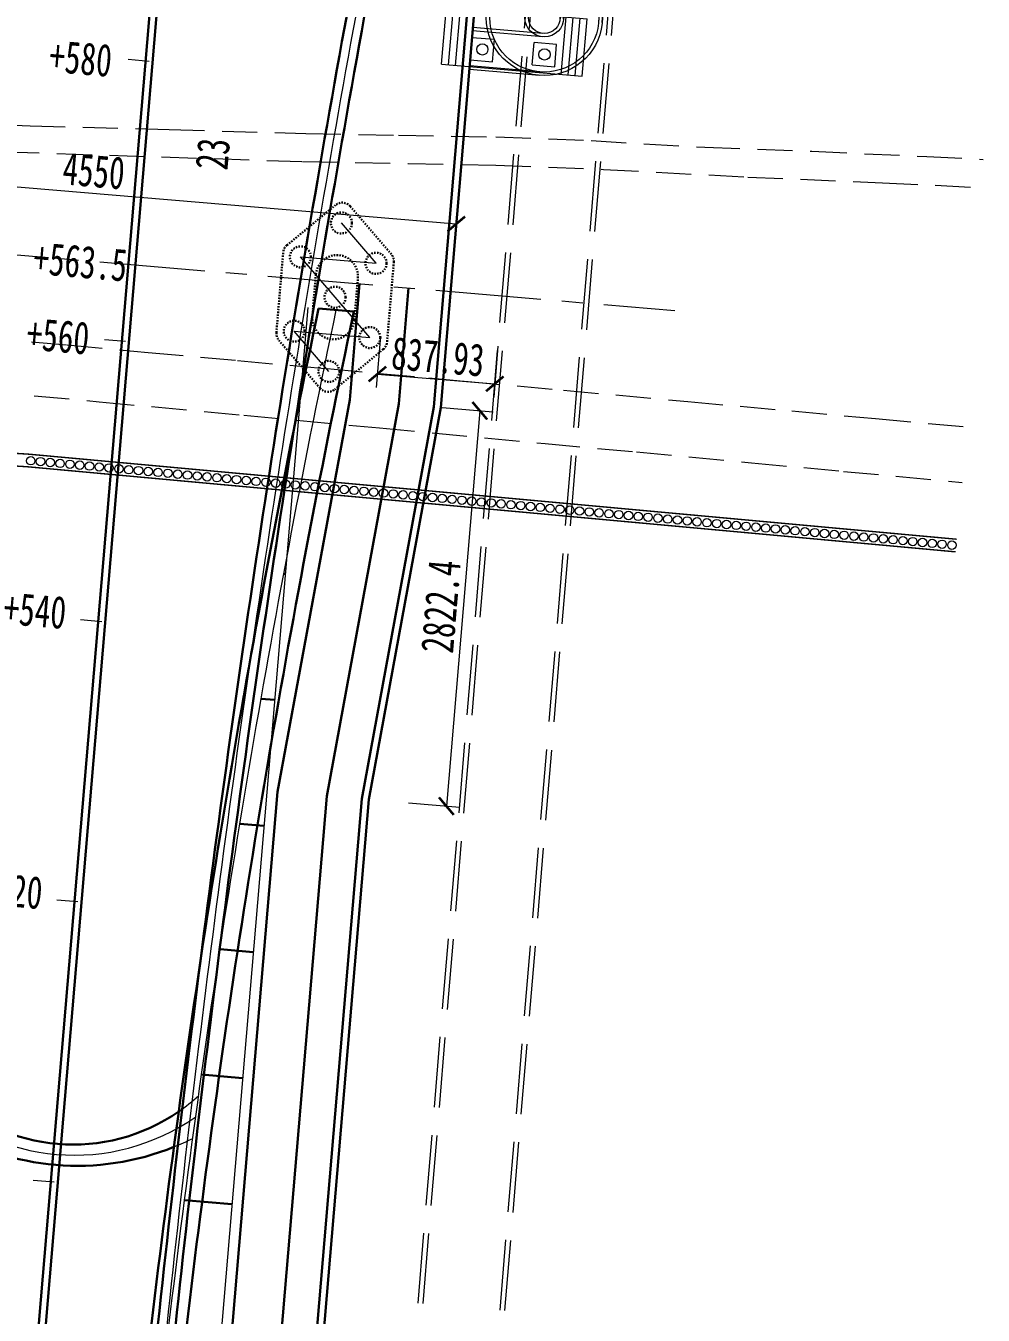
# Model space of a CAD drawing. Extents: x 0 to 531375, y 0 to 4335249.
# Drawn here: x 498012.2 to 498080.3, y 4327062.7 to 4327154.4 of the extents above; entities that cross this region are included whole.
import ezdxf

# ---------------------------------------------------------------- set-up
doc = ezdxf.new("R2010")
doc.units = 0
doc.header["$PDMODE"] = 1
for name, pattern in [('( Dashed )', [0.75, 0.5, -0.25]), ('ACAD_ISO02W100', [15, 12, -3]), ('CENTER', [50.800000000000004, 31.75, -6.349999999999999, 6.349999999999999, -6.349999999999999]), ('CENTERX2', [4, 2.5, -0.5, 0.5, -0.5]), ('CONTINOUS', [0]), ('DASH', [0.35, 0.25, -0.1])]:
    doc.linetypes.add(name, pattern=pattern)
doc.layers.get('0').update_dxf_attribs({"lineweight": 15})
doc.layers.get('Defpoints').update_dxf_attribs({"color": 8, "lineweight": 15})
for name, color, linetype, lineweight in [('1_道路中线', 7, 'Continuous', 15), ('3', 3, 'CONTINOUS', 25), ('_平面辅助线', 7, 'Continuous', 15), ('Dim', 4, 'Continuous', 15), ('中心线', 2, 'CENTERX2', 15), ('地铁', 4, 'Continuous', 15), ('桥 - 构造 - 轮廓虚线', 4, 'ACAD_ISO02W100', 30), ('桥 中心线', 5, 'CENTER', 15), ('桥 构造粗实', 1, 'Continuous', 30), ('桥－构造－轮廓实线', 4, 'Continuous', 30), ('结构', 1, 'Continuous', 15), ('道路偏置线', 3, 'Continuous', 30)]:
    doc.layers.add(name, color=color, linetype=linetype, lineweight=lineweight)
doc.styles.add('EICAD', font='仿宋_GB2312.TTF', dxfattribs={"width": 0.7070000000000001, "height": 3})
doc.styles.get("Standard").update_dxf_attribs({"font": '', "width": 0.7})
doc.styles.get('Standard').set_extended_font_data('仿宋_GB2312')
doc.dimstyles.new('ISO-25', dxfattribs={"dimscale": 0, "dimtxt": 3, "dimasz": 1.5, "dimexe": 1.25, "dimexo": 0.625, "dimtad": 1, "dimlfac": 100, "dimdsep": 46, "dimtxsty": 'Standard', "dimblk": 'ARCHTICK', "dimcen": 2.5, "dimclrd": 256, "dimclrt": 256, "dimadec": 0, "dimazin": 0, "dimtfac": 1, "dimtmove": 0, "dimatfit": 3, "dimfxl": 3.5, "dimfxlon": 1, "dimlwd": -1, "dimlwe": -1, "dimarcsym": 0})

# ---------------------------------------------------------------- blocks, each defined once
blk = doc.blocks.new('A$C6A8C09C9')
at = {"layer": '结构', "linetype": '( Dashed )', "lineweight": 30, "ltscale": 2}
for p, q in [((-3725.630707444361, 3395.112415925063), (-525.6307074443612, 6535.853156665793)), ((525.0708672793116, 6535.853156665793), (3725.070867279283, 3395.112415925063)), ((-3950.279920082568, -2859.849349556504), (-3950.279920082568, 2859.84934955642)), ((3949.720079917432, 2859.84934955642), (3949.720079917432, -2859.849349556504)), ((-1500.559840165195, 1499.999999999958, -1.344664e-09), (-1500.559840164904, -1500.000000000187, -1.344664e-09)), ((1499.440159834805, -1500.000000000187, -1.344664e-09), (1499.440159834805, 1499.999999999958, -1.344664e-09)), ((-525.6307074443612, -6535.853156665877), (-3725.630707444361, -3395.112415925147)), ((3725.070867279283, -3395.112415925147), (525.0708672793116, -6535.853156665877))]:
    blk.add_line(p, q, dxfattribs=at)
for centre in [(-0.2799200825684238, 5299.999999999958), (-2700.279920082568, 2649.999999999958), (2699.720079917432, 2649.999999999958), (-0.2799200825684238, -4.18367562815547e-11), (-2700.279920082568, -2650.000000000042), (2699.720079917432, -2650.000000000042), (-0.2799200825684238, -5300.000000000042)]:
    blk.add_circle(centre, 750, dxfattribs=at)
for centre, radius, start, end in [((-0.2799200825684238, 6000.59009029715), 750, 45.53545898571123, 134.4645410142888), ((-3200.279920082568, 2859.84934955642), 750, 134.4645410142888, 180), ((-0.5598401651950553, 1500.000000000104, -1.344664e-09), 1500, 0, 180), ((3199.720079917432, 2859.84934955642), 750, 0, 45.53545898571123), ((-0.5598401650495362, -1500.000000000187, -1.344664e-09), 1499.999999999868, 180, 0), ((-3200.279920082568, -2859.849349556504), 750, 180, 225.5354589857112), ((3199.720079917432, -2859.849349556504), 750, 314.4645410142888, 0), ((-0.2799200825684238, -6000.590090297233), 750, 225.5354589857112, 314.4645410142888)]:
    blk.add_arc(centre, radius, start, end, dxfattribs=at)
blk = doc.blocks.new('天津2000地铁')
at = {"layer": '地铁', "linetype": 'DASH', "ltscale": 20}
for p, q in [((13.48339242319343, -452.8065755069255), (45.11764888279139, -73.66702875774355)), ((13.83218033489538, -452.8356786444783), (45.46643690468044, -73.69613057468086)), ((19.31313323293579, -453.293013674207), (50.94739153509727, -74.15344484336674)), ((19.66192114463774, -453.322116812691), (51.29617955698631, -74.18254666030406))]:
    blk.add_line(p, q, dxfattribs=at)
blk = doc.blocks.new('A$C47811FC2')
at = {"color": 8}
for centre, radius, start, end in [((55.96024555154143, 0), 18.23107269880997, 206.9675951931253, 211.6083247385602), ((52.40976181905717, 0), 13.18058896633722, 219.572254379446, 227.4842211061987)]:
    blk.add_arc(centre, radius, start, end, dxfattribs=at)
at = {"layer": '桥 中心线', "ltscale": 2500}
blk.add_line((100, -12.72054807226959), (-100.0000000004656, -12.72054807226959), dxfattribs=at)
at = {"layer": '桥 中心线', "ltscale": 2500, "flags": 128}
for points in [[(125, -14.75816989241138), (124, -14.65904526500526), (123, -14.56071681934554), (122, -14.46318455543223), (121, -14.36644847326533), (120, -14.27050857284484), (119, -14.17536485417076), (118, -14.08101731724309), (117, -13.98746596206183), (116, -13.89471078862698), (115, -13.80275179693853), (114, -13.7115889869965), (113, -13.6212223587936), (112, -13.53165191234438), (111, -13.44287764764158), (110, -13.35489956468518), (109, -13.26771766346792), (108, -13.18133194400434), (107, -13.09574240628717), (106, -13.01094905031641), (105, -12.92695187608478), (104, -12.84375088360684), (103, -12.76134607286804), (102, -12.67973744388291), (101, -12.59892499663692), (100, -12.51890873114462), (99, -12.43968864739145), (98, -12.36126474539196), (97, -12.28363702513161), (96, -12.20680548662494), (95, -12.13077012985741), (94, -12.05553095483628), (93, -11.98108796156884), (92, -11.90744115004054), (91, -11.83459052025864), (90, -11.76253607223043), (89, -11.69127780594135), (88, -11.62081572139868), (87, -11.55114981860242), (86, -11.48228009755257), (85, -11.41420655824913), (84, -11.34692920069938), (83, -11.28044802488875), (82, -11.21476303082454), (81, -11.14987421850674), (80, -11.08578158793534), (79, -11.02248513911036), (78, -10.95998487203178), (77, -10.89828078669961), (76, -10.83737288310658), (75, -10.77726116126723), (74, -10.71794562117429), (73, -10.65942626282776), (72, -10.60170308622764), (71, -10.54477609137393), (70, -10.48864527825935), (69, -10.43331064689846), (68, -10.37877219728398), (67, -10.3250299294159), (66, -10.27208384328696), (65, -10.21993393891171), (64, -10.16858021627558), (63, -10.11802267539315), (62, -10.06826131625712), (61, -10.01929613886022), (60, -9.971127143217016), (59, -9.92375432931294), (58, -9.877177697162553), (57, -9.831397246751292), (56, -9.786412978086442), (55, -9.742224891175283), (54, -9.698832986003252), (53, -9.656237262577633), (52, -9.614437720905697), (51, -9.573434360972897), (50, -9.533227182786504), (49, -9.493816186353797), (48, -9.455201371660225), (47, -9.417382738713057), (46, -9.380360287512305), (45, -9.344134018057957), (44, -9.30870393035002), (43, -9.274070024388491), (42, -9.240232300173373), (41, -9.207190757704664), (40, -9.174945396982366), (39, -9.143496218006476), (38, -9.112843220776995), (37, -9.082986405293923), (36, -9.05392577155726), (35, -9.025661319567009), (34, -8.998193049323161), (33, -8.971520960825726), (32, -8.945645054074703), (31, -8.92056532906281), (30, -8.896281785804602), (29, -8.872794424292806), (28, -8.850103244527418), (27, -8.828208246501163), (26, -8.807109430228593), (25, -8.786806795702432), (24, -8.767300342915405), (23, -8.748590071882061), (22, -8.730675982587854), (21, -8.71355807504733), (20, -8.69723634924594), (19, -8.681710805198236), (18, -8.666981442889664), (17, -8.653048262334778), (16, -8.639911263519023), (15, -8.627570446456957), (14, -8.616025811134023), (13, -8.605277357557497), (12, -8.595325085734657), (11, -8.58616899565095), (10, -8.577809087313652), (9, -8.570245360722765), (8, -8.563477815885562), (7, -8.557506452787493), (6, -8.552331271435833), (5, -8.547952271830582), (4, -8.544369453971738), (3, -8.541582817859307), (2, -8.539592363493284), (1, -8.538398090873669), (0, -8.538000000000466), (-1, -8.538398090873669), (-2, -8.539592363493284), (-3, -8.541582817859307), (-4, -8.544369453971738), (-5, -8.547952271830582), (-6, -8.552331271435833), (-7, -8.557506452787493), (-8, -8.563477815885562), (-9, -8.570245360722765), (-10, -8.577809087313652), (-11, -8.58616899565095), (-12, -8.595325085734657), (-13, -8.605277357557497), (-14, -8.616025811134023), (-15, -8.627570446456957), (-16, -8.639911263519023), (-17, -8.653048262334778), (-18, -8.666981442889664), (-19, -8.681710805198236), (-20, -8.69723634924594), (-21, -8.71355807504733), (-22, -8.730675982587854), (-23, -8.748590071882061), (-24, -8.767300342915405), (-25, -8.786806795702432), (-26, -8.807109430228593), (-27, -8.828208246501163), (-28, -8.850103244527418), (-29, -8.872794424292806), (-30, -8.896281785804602), (-31, -8.92056532906281), (-32, -8.945645054074703), (-33, -8.971520960825726), (-34, -8.998193049323161), (-35, -9.025661319567009), (-36, -9.05392577155726), (-37, -9.082986405293923), (-38, -9.112843220776995), (-39, -9.143496218006476), (-40, -9.174945396982366), (-41, -9.207190757704664), (-42, -9.240232300173373), (-43, -9.274070024388491), (-44, -9.30870393035002), (-45, -9.344134018057957), (-46, -9.380360287512305), (-47, -9.417382738713057), (-48, -9.455201371660225), (-49, -9.493816186353797), (-50, -9.533227182786504), (-51, -9.573434360972897), (-52, -9.614437720905697), (-53, -9.656237262577633), (-54, -9.698832986003252), (-55, -9.742224891175283), (-56, -9.786412978086442), (-57, -9.831397246751292), (-58, -9.877177697162553), (-59, -9.92375432931294), (-60, -9.971127143217016), (-61, -10.01929613886022), (-62, -10.06826131625712), (-63, -10.11802267539315), (-64, -10.16858021627558), (-65, -10.21993393891171), (-66, -10.27208384328696), (-67, -10.3250299294159), (-68, -10.37877219728398), (-69, -10.43331064689846), (-70, -10.48864527825935), (-71, -10.54477609137393), (-72, -10.60170308622764), (-73, -10.65942626282776), (-74, -10.71794562117429), (-75, -10.77726116126723), (-76, -10.83737288310658), (-77, -10.89828078669961), (-78, -10.95998487203178), (-79, -11.02248513911036), (-80, -11.08578158793534), (-81, -11.14987421850674), (-82, -11.21476303082454), (-83, -11.28044802488875), (-84, -11.34692920069938), (-85, -11.41420655824913), (-86, -11.48228009755257), (-87, -11.55114981860242), (-88, -11.62081572139868), (-89, -11.69127780594135), (-90, -11.76253607223043), (-91, -11.83459052025864), (-92, -11.90744115004054), (-93, -11.98108796156884), (-94, -12.05553095483628), (-95, -12.13077012985741), (-96, -12.20680548662494), (-97, -12.28363702513161), (-98, -12.36126474539196), (-99, -12.43968864739145), (-100, -12.51890873114462), (-101, -12.59892499663692), (-102, -12.67973744388291), (-103, -12.76134607286804), (-104, -12.84375088360684), (-105, -12.92695187608478), (-106, -13.01094905031641), (-107, -13.09574240628717), (-108, -13.18133194400434), (-109, -13.26771766346792), (-110, -13.35489956468518), (-111, -13.44287764764158), (-112, -13.53165191234438), (-113, -13.6212223587936), (-114, -13.7115889869965), (-115, -13.80275179693853), (-116, -13.89471078862698), (-117, -13.98746596206183), (-118, -14.08101731724309), (-119, -14.17536485417076), (-120, -14.27050857284484), (-121, -14.36644847326533), (-122, -14.46318455543223), (-123, -14.56071681934554), (-124, -14.65904526500526), (-125, -14.75816989241138)], [(-100, -14.75816989241138), (-99, -14.63438851154933), (-98, -14.51185116467241), (-97, -14.39055785176606), (-96, -14.27050857284484), (-95, -14.15170332790149), (-94, -14.03414211693598), (-93, -13.91782493994833), (-92, -13.80275179693853), (-91, -13.68892268790659), (-90, -13.57633761285251), (-89, -13.46499657177628), (-88, -13.35489956468518), (-87, -13.24604659156466), (-86, -13.13843765242927), (-85, -13.03207274726446), (-84, -12.92695187608478), (-83, -12.82307503888296), (-82, -12.72044223565899), (-81, -12.61905346641288), (-80, -12.51890873114462), (-79, -12.42000802985421), (-78, -12.32235136254167), (-77, -12.22593872921425), (-76, -12.13077012985741), (-75, -12.0368455644857), (-74, -11.94416503308457), (-73, -11.85272853566857), (-72, -11.76253607223043), (-71, -11.67358764276287), (-70, -11.58588324728043), (-69, -11.49942288577586), (-68, -11.41420655824913), (-67, -11.33023426470754), (-66, -11.24750600513653), (-65, -11.16602177954337), (-64, -11.08578158793534), (-63, -11.00678543029789), (-62, -10.92903330664558), (-61, -10.85252521697111), (-60, -10.77726116126723), (-59, -10.70324113954848), (-58, -10.63046515180758), (-57, -10.55893319804454), (-56, -10.48864527825935), (-55, -10.4196013924593), (-54, -10.35180154062982), (-53, -10.2852457227782), (-52, -10.21993393891171), (-51, -10.15586618901579), (-50, -10.09304247310501), (-49, -10.03146279117209), (-48, -9.971127143217016), (-47, -9.912035529239802), (-46, -9.854187949240439), (-45, -9.797584403218933), (-44, -9.742224891175283), (-43, -9.688109413109487), (-42, -9.635237969021544), (-41, -9.583610558918735), (-40, -9.533227182786504), (-39, -9.484087840639404), (-38, -9.436192532470159), (-37, -9.389541258271493), (-36, -9.344134018057957), (-35, -9.299970811822275), (-34, -9.257051639564454), (-33, -9.21537650128448), (-32, -9.174945396982366), (-31, -9.135758326665382), (-30, -9.097815290318977), (-29, -9.061116287957702), (-28, -9.025661319567009), (-27, -8.991450385161444), (-26, -8.958483484733733), (-25, -8.926760618276601), (-24, -8.896281785804602), (-23, -8.867046987310458), (-22, -8.83905622279417), (-21, -8.812309492255734), (-20, -8.786806795702432), (-19, -8.762548133119708), (-18, -8.739533504514839), (-17, -8.7177629098951), (-16, -8.69723634924594), (-15, -8.677953822581912), (-14, -8.659915329895737), (-13, -8.64312087118742), (-12, -8.627570446456957), (-11, -8.613264055704349), (-10, -8.600201698929595), (-9, -8.588383376132697), (-8, -8.577809087313652), (-7, -8.568478832479741), (-6, -8.560392611616408), (-5, -8.553550424730929), (-4, -8.547952271830582), (-3, -8.543598152908089), (-2, -8.540488067963452), (-1, -8.538622016989391), (0, -8.538000000000466), (1, -8.538622016989391), (2, -8.540488067963452), (3, -8.543598152908089), (4, -8.547952271830582), (5, -8.553550424730929), (6, -8.560392611616408), (7, -8.568478832479741), (8, -8.577809087313652), (9, -8.588383376132697), (10, -8.600201698929595), (11, -8.613264055704349), (12, -8.627570446456957), (13, -8.64312087118742), (14, -8.659915329895737), (15, -8.677953822581912), (16, -8.69723634924594), (17, -8.7177629098951), (18, -8.739533504514839), (19, -8.762548133119708), (20, -8.786806795702432), (21, -8.812309492255734), (22, -8.83905622279417), (23, -8.867046987310458), (24, -8.896281785804602), (25, -8.926760618276601), (26, -8.958483484733733), (27, -8.991450385161444), (28, -9.025661319567009), (29, -9.061116287957702), (30, -9.097815290318977), (31, -9.135758326665382), (32, -9.174945396982366), (33, -9.21537650128448), (34, -9.257051639564454), (35, -9.299970811822275), (36, -9.344134018057957), (37, -9.389541258271493), (38, -9.436192532470159), (39, -9.484087840639404), (40, -9.533227182786504), (41, -9.583610558918735), (42, -9.635237969021544), (43, -9.688109413109487), (44, -9.742224891175283), (45, -9.797584403218933), (46, -9.854187949240439), (47, -9.912035529239802), (48, -9.971127143217016), (49, -10.03146279117209), (50, -10.09304247310501), (51, -10.15586618901579), (52, -10.21993393891171), (53, -10.2852457227782), (54, -10.35180154062982), (55, -10.4196013924593), (56, -10.48864527825935), (57, -10.55893319804454), (58, -10.63046515180758), (59, -10.70324113954848), (60, -10.77726116126723), (61, -10.85252521697111), (62, -10.92903330664558), (63, -11.00678543029789), (64, -11.08578158793534), (65, -11.16602177954337), (66, -11.24750600513653), (67, -11.33023426470754), (68, -11.41420655824913), (69, -11.49942288577586), (70, -11.58588324728043), (71, -11.67358764276287), (72, -11.76253607223043), (73, -11.85272853566857), (74, -11.94416503308457), (75, -12.0368455644857), (76, -12.13077012985741), (77, -12.22593872921425), (78, -12.32235136254167), (79, -12.42000802985421), (80, -12.51890873114462), (81, -12.61905346641288), (82, -12.72044223565899), (83, -12.82307503888296), (84, -12.92695187608478), (85, -13.03207274726446), (86, -13.13843765242927), (87, -13.24604659156466), (88, -13.35489956468518), (89, -13.46499657177628), (90, -13.57633761285251), (91, -13.68892268790659), (92, -13.80275179693853), (93, -13.91782493994833), (94, -14.03414211693598), (95, -14.15170332790149), (96, -14.27050857284484), (97, -14.39055785176606), (98, -14.51185116467241), (99, -14.63438851154933), (100, -14.75816989241138)]]:
    blk.add_lwpolyline(points, dxfattribs=at)
at = {"layer": '桥 中心线', "ltscale": 2500}
blk.add_arc((53.47917284257711, 0), 14.99999998969888, 140.0373642684896, 219.9626357315104, dxfattribs=at)
at = {"layer": '桥 构造粗实'}
for p, q in [((36, -12.72054807226959), (36, -9.344134018057957)), ((45, -12.72054807226959), (45, -9.797584403218933)), ((54, -12.72054807226959), (54, -10.35180154062982)), ((63, -12.72054807226959), (63, -11.00678543029789)), ((72, -12.72054807226959), (72, -11.76253607223043)), ((81, -12.72054807226959), (81, -12.61905346641288))]:
    blk.add_line(p, q, dxfattribs=at)
at = {"layer": '桥 构造粗实', "color": 3}
blk.add_line((100, -13.49863015117444), (100, -16.01770963364834), dxfattribs=at)
for points in [[(27.04196247365326, -7.742154681989633), (28.04351478954777, -7.776418722576637), (29.04506690381095, -7.811928721130243), (30.04661880945787, -7.848684676879202), (31.04817049950361, -7.886686589044984), (32.04972196603195, -7.925934456805407), (33.05127320298925, -7.96642827931646), (34.05282420245931, -8.008168055712304), (35.05437495745719, -8.051153785090719), (36.05592546099797, -8.095385466534934), (37.05747570563108, -8.140863099091803), (38.05902568483725, -8.187586681793617), (39.06057539116591, -8.235556213629025), (40.06212481763213, -8.284771693579387), (41.06367395725101, -8.335233120582416), (42.06522280257195, -8.38694049356127), (43.06677134661003, -8.439893811410002), (44.06831958284601, -8.49409307300084), (45.06986750336364, -8.549538277176907), (46.07141510164364, -8.606229422744946), (47.07296237023547, -8.664166508504422), (48.07450930261985, -8.723349533211147), (49.07605589181185, -8.78377849561366), (50.0776021303609, -8.845453394416836), (51.07914801081642, -8.908374228318278), (52.08069352759048, -8.972540995964664), (53.08223867230117, -9.037953695995384), (54.08378343842922, -9.104612327035284), (55.0853278194554, -9.172516887651), (56.08687180746347, -9.241667376409168), (57.0884153963998, -9.312063791840046), (58.08995857881382, -9.383706132459336), (59.09150134818628, -9.456594396746366), (60.09304369706661, -9.53072858316591), (61.09458561846986, -9.60610869013908), (62.09612710587681, -9.68273471607972), (63.0976681523025, -9.760606659365292), (64.0992087512277, -9.839724518358707), (65.10074889473617, -9.920088291401044), (66.1022885767743, -10.00169797678245), (67.10382778989151, -10.08455357280036), (68.10536652803421, -10.16865507770126), (69.10690478375182, -10.25400248973165), (70.10844255052507, -10.34059580708708), (71.10997982090339, -10.42843502797041), (72.11151658883318, -10.51752015051897), (73.11305284732951, -10.60785117289197), (74.11458858940752, -10.69942809318308), (75.1161238080822, -10.79225090948603), (76.1176584973, -10.88631961985811), (77.11919264961035, -10.98163422234938), (78.12072625895962, -11.07819471496623), (79.12225931789726, -11.17600109570048), (80.123791819904, -11.27505336252943), (81.12532375846058, -11.37535151337943), (82.1268551265821, -11.47689554617682), (83.12838591821492, -11.57968545881886), (84.12991612590848, -11.68372124918096), (85.1314457436092, -11.78900291510217), (86.13297476433218, -11.89553045441425), (87.13450318202378, -12.00330386491987), (88.1360309892334, -12.11232314439985), (89.13755817944184, -12.22258829059865), (90.13908474706112, -12.33409930126072), (91.14061068417506, -12.44685617407958), (92.14213598519564, -12.56085890676331), (93.143660643138, -12.67610749696177), (94.14518465148285, -12.79260194231756), (95.1467080041766, -12.91034224044415), (96.14823069423436, -13.02932838894776), (97.14975271513687, -13.14956038539822), (98.15127406083047, -13.27103822733625), (99.1527947243303, -13.39376191230258), (100, -13.49863015117444)], [(121.0601791325025, -13.74435244211054), (120.0596883669495, -13.64836526233557), (119.0591974901035, -13.55317464439577), (118.0587065024301, -13.45878058854578), (117.0582154053263, -13.36518309506209), (116.0577241992578, -13.27238216419209), (115.0572328851558, -13.18037779618316), (114.0567414644174, -13.08916999130451), (113.0562499375082, -12.99875874979625), (112.055758304894, -12.90914407191303), (111.0552665684372, -12.82032595789496), (110.054774728138, -12.73230440798943), (109.0542827853933, -12.64507942245109), (108.0537907411344, -12.55865100149822), (107.0532985958271, -12.47301914539275), (106.0528063508682, -12.38818385435297), (105.0523140067234, -12.30414512862626), (104.0518215643242, -12.22090296843816), (103.0513290250674, -12.13845737402152), (102.0508363894187, -12.05680834560189), (101.0503436583094, -11.9759558834121), (100.0498508326709, -11.89589998767042), (99.04935791343452, -11.81664065860241), (98.04886490199716, -11.73817789642635), (97.0483717978932, -11.66051170136052), (96.04787860345094, -11.58364207362319), (95.04738531913608, -11.50756901342538), (94.04689194541423, -11.43229252097808), (93.04639848368244, -11.35781259649957), (92.04590493440628, -11.2841292401863), (91.04541129898278, -11.21124245224928), (90.0449175783433, -11.13915223289223), (89.04442377295344, -11.0678585823116), (88.04392988374457, -10.99736150071112), (87.04343591211365, -10.92766098828724), (86.0429418585263, -10.85875704523641), (85.04244772391394, -10.79064967174781), (84.04195350967348, -10.72333886801061), (83.0414592162706, -10.65682463422126), (82.0409648446366, -10.59110697055439), (81.04047039570288, -10.52618587720644), (80.03997587040065, -10.46206135435204), (79.03948126966134, -10.39873340217309), (78.0389865944162, -10.33620202085149), (77.03849184606223, -10.27446721055457), (76.03799702459946, -10.21352897145698), (75.03750213142484, -10.1533873037406), (74.03700716793537, -10.09404220755823), (73.03651213413104, -10.03549368309177), (72.03601703140885, -9.977741730501293), (71.03552186070009, -9.920786349946864), (70.03502662293612, -9.864627541588561), (69.03453131858261, -9.809265305586448), (68.03403594950214, -9.754699642100604), (67.03354051569477, -9.700930551276544), (66.03304501855746, -9.647958033274335), (65.03254945902154, -9.5957820882395), (64.03205383801833, -9.544402716317565), (63.03155815601349, -9.493819917661313), (62.03106241486967, -9.444033692401717), (61.03056661458686, -9.395044040691573), (60.03007075656204, -9.346850962669123), (59.02957484126091, -9.299454458465334), (58.02907887054607, -9.252854528211172), (57.02858284441754, -9.207051172044883), (56.0280867642723, -9.162044390097435), (55.02759063057601, -9.117834182492516), (54.02709444519132, -9.074420549361092), (53.02659820811823, -9.031803490819584), (52.02610192075372, -8.989983006991677), (51.02560558356344, -8.948959097993793), (50.02510919841006, -8.908731763949618), (49.02461276529357, -8.869301004975569), (48.02411628561093, -8.830666821173509), (47.02361976029351, -8.792829212652578), (46.0231231902726, -8.755788179536465), (45.02262657601386, -8.719543721912487), (44.02212991937995, -8.684095839897052), (43.02163322037085, -8.649444533577478), (42.02113648038357, -8.61558980307018), (41.02063970034942, -8.582531648462462), (40.02014288119972, -8.55027006984892), (39.01964602340013, -8.518805067324138), (38.0191491288133, -8.48813664096815), (37.01865219790489, -8.458264790890098), (36.01815523114055, -8.429189517155464), (35.01765823038295, -8.400910819851559), (34.01716119563207, -8.373428699065697), (33.01666412875056, -8.346743154877911), (32.01616703020409, -8.320854187353687), (31.01566990045831, -8.295761796580337), (30.01517274137587, -8.271465982616064), (29.01467555342242, -8.247966745548183), (28.0141783375293, -8.225264085427625), (27.01368109462783, -8.20335800232715)], [(120.9398208670318, -14.98854450442013), (119.9403116325848, -14.89265188335412), (118.9408025094308, -14.79755506395304), (117.9412934971042, -14.70325404594041), (116.941784594208, -14.60974882906157), (115.9422758002765, -14.51703941306186), (114.9427671143785, -14.42512579768663), (113.9432585351169, -14.33400798268121), (112.9437500624917, -14.24368596779823), (111.9442416946403, -14.15415975278301), (110.9447334310971, -14.06542933738819), (109.9452252713963, -13.97749472137366), (108.945717214141, -13.89035590449202), (107.9462092583999, -13.80401288651046), (106.9467014037073, -13.71846566718159), (105.9471936486661, -13.63371424627257), (104.9476859928109, -13.54975862355059), (103.9481784352101, -13.46659879877552), (102.9486709744669, -13.38423477172182), (101.9491636101156, -13.30266654216393), (100.9496563412249, -13.22189410986903), (99.95014916686343, -13.14191747461882), (98.95064208609983, -13.06273663618776), (97.95113509800285, -12.98435159435757), (96.95162820164114, -12.90676234890998), (95.95212139608341, -12.82996889961941), (94.95261468039827, -12.75397124628944), (93.95310805412008, -12.67876938869449), (92.95360151585191, -12.60436332663812), (91.95409506512806, -12.53075305989478), (90.95458870055151, -12.45793858827528), (89.95508242119105, -12.38591991156136), (88.95557622658087, -12.31469702956383), (87.95607011578977, -12.24426994208625), (86.95656408742072, -12.17463864891761), (85.95705814100802, -12.10580314987601), (84.9575522756204, -12.03776344475773), (83.95804648986086, -11.97051953338086), (82.9585407837294, -11.90407141554897), (81.95903515536338, -11.83841909108741), (80.95952960429712, -11.77356255979975), (79.96002412913367, -11.70950182151136), (78.960518729873, -11.64623687604035), (77.96101340511814, -11.58376772321207), (76.9615081534721, -11.52209436283738), (75.96200297493488, -11.46121679476346), (74.96249786810948, -11.40113501880114), (73.96299283206463, -11.34184903479035), (72.9634878654033, -11.28335884256375), (71.96398296812549, -11.22566444195399), (70.96447813883424, -11.168765832801), (69.96497337706387, -11.11266301493742), (68.96546868095174, -11.05735598821047), (67.96596405003221, -11.00284475246735), (66.96645948383957, -10.94912930754799), (65.96695498097687, -10.89620965329959), (64.9674505405128, -10.84408578958391), (63.96794616151601, -10.79275771624088), (62.96844184352085, -10.74222543312498), (61.96893758466467, -10.69248894010525), (60.96943338494748, -10.64354823702888), (59.96992924297228, -10.59540332375763), (58.97042515827343, -10.54805420016782), (57.97092112898827, -10.50150086610665), (56.9714171551168, -10.4557433214577), (55.97191323526203, -10.41078156608273), (54.97240936895832, -10.36661559985077), (53.97290555434302, -10.32324542265269), (52.97340179141611, -10.28067103434296), (51.97389807878061, -10.23889243481971), (50.97439441597088, -10.197909623952), (49.97489080112427, -10.15772260162339), (48.97538723424077, -10.11833136772475), (47.97588371392339, -10.07973592214693), (46.97638023924082, -10.04193626477354), (45.97687680926173, -10.00493239549541), (44.97737342352047, -9.968724314210704), (43.97787008015439, -9.933312020810263), (42.97836677916347, -9.898695515199506), (41.97886351915076, -9.864874797283846), (40.97936029918493, -9.831849866954144), (39.97985711833461, -9.799620724123088), (38.98035397613421, -9.768187368696088), (37.98085087072104, -9.737549800585837), (36.98134780162945, -9.707708019705024), (35.98184476839378, -9.678662025966332), (34.98234176915139, -9.650411819282454), (33.98283880390227, -9.622957399580626), (32.98333587078378, -9.596298766773543), (31.98383296979591, -9.570435920788439), (30.98433009907604, -9.54536886155256), (29.98482725815847, -9.521097588993143), (28.98532444611192, -9.497622103037427), (27.98582166200504, -9.474942403619933), (26.98631890490651, -9.453058490675176)], [(26.95803752588107, -10.24074608832598), (27.95648520998657, -10.27490391655738), (28.95493309572339, -10.31030385478516), (29.95338119007647, -10.34694590375875), (30.95182950003073, -10.3848300642785), (31.9502780335024, -10.4239563371666), (32.94872679654509, -10.4643247232525), (33.9471757975407, -10.5059352234166), (34.94562504207716, -10.54878783855383), (35.94407453853637, -10.59288256958098), (36.94252429390325, -10.63821941745118), (37.94097431469709, -10.68479838313942), (38.93942460836843, -10.73261946764978), (39.93787518190221, -10.7816826720009), (40.93632604228332, -10.83198799725505), (41.93477719696239, -10.8835354444891), (42.9332286529243, -10.93632501480897), (43.93168041715398, -10.99035670934245), (44.9301324961707, -11.04563052925368), (45.92858489789068, -11.10214647572866), (46.92703762929887, -11.1599045499679), (47.92549069691449, -11.21890475321561), (48.92394410772249, -11.27914708672324), (49.9223978696391, -11.34063155179319), (50.92085198871791, -11.40335814972059), (51.9193064724095, -11.46732688185875), (52.91776132723317, -11.53253774956101), (53.9162165611051, -11.59899075422436), (54.91467218007892, -11.6666858972676), (55.91312819207086, -11.73562318011682), (56.91158460313454, -11.80580260424904), (57.91004142072051, -11.87722417115583), (58.90849865134805, -11.94988788235059), (59.90695630246773, -12.02379373937583), (60.90541438106447, -12.09894174380315), (61.90387289365753, -12.17533189721143), (62.90233184723185, -12.25296420123777), (63.90079124877229, -12.3318386575047), (64.89925110479815, -12.41195526769297), (65.89771142276004, -12.4933140334906), (66.89617220964283, -12.57591495661472), (67.89463347150013, -12.65975803880428), (68.89309521578252, -12.74484328182734), (69.89155744900926, -12.83117068747378), (70.89002017863093, -12.9187402575626), (71.88848341070116, -13.00755199393461), (72.88694715220481, -13.09760589844518), (73.88541141012685, -13.18890197299333), (74.88387619145215, -13.28144021948537), (75.88234150223434, -13.37522063985671), (76.880807349924, -13.47024323607184), (77.87927374104038, -13.5665080101171), (78.87774068210274, -13.66401496400795), (79.87620817963032, -13.7627640997598), (80.87467624107376, -13.86275541944633), (81.87314487295225, -13.96398892514116), (82.87161408131941, -14.06646461894706), (83.87008387362584, -14.17018250299588), (84.86855425592512, -14.27514257943403), (85.86702523520216, -14.38134485043702), (86.86549681751059, -14.48878931820945), (87.86396901030095, -14.59747598497051), (88.86244182009249, -14.70740485296119), (89.86091525293887, -14.81857592445158), (90.85938931535928, -14.93098920172633), (91.85786401433872, -15.04464468710648), (92.85633935639635, -15.15954238293488), (93.85481534805149, -15.2756822915544), (94.85329199535772, -15.39306441535882), (95.85176930529995, -15.51168875674193), (96.85024728439748, -15.63155531814118), (97.84872593870388, -15.75266410200856), (98.84720527520405, -15.87501511080336), (100, -16.01770963364834)]]:
    blk.add_lwpolyline(points, dxfattribs=at)
for centre, radius, start, end in [((55.96024555154143, 0), 18.23107269880997, 153.0324048068747, 206.9675951931253), ((52.40976181905717, 0), 13.18058896633722, 140.427745620554, 219.572254379446)]:
    blk.add_arc(centre, radius, start, end, dxfattribs=at)
blk = doc.blocks.new('_ArchTick')
at = {"color": 0, "linetype": 'ByBlock', "const_width": 0.15}
blk.add_lwpolyline([(-0.5, -0.5), (0.5, 0.5)], dxfattribs=at)
blk = doc.blocks.new('*D57')
at = {"color": 0}
for p, q in [((498041.8557838498, 4327127.214752337), (498045.4966237268, 4327126.90673171)), ((498039.4764898639, 4327099.091218844), (498043.1173297408, 4327098.783198217))]:
    blk.add_line(p, q, dxfattribs=at)
blk.add_line((498044.5385079697, 4327126.98778977), (498042.1592139837, 4327098.864256277))
at = {"layer": 'Defpoints', "color": 0}
for p in [(498041.264636845, 4327127.264764278), (498036.6433519655, 4327099.330906647), (498042.1592139837, 4327098.864256277)]:
    blk.add_point(p, dxfattribs=at)
at = {"xscale": 1.153846153846154, "yscale": 1.153846153846154, "zscale": 1.153846153846154}
for p, rotation in [((498044.5385079697, 4327126.98778977), 85.16420467552291), ((498042.1592139837, 4327098.864256277), 265.1642046755229)]:
    blk.add_blockref('_ArchTick', p, dxfattribs=dict(at, rotation=rotation))
at = {"insert": (498041.7759974336, 4327113.059089687), "char_height": 2.307692307692308, "attachment_point": 5, "rotation": 85.1642046755229}
blk.add_mtext('2822.4', dxfattribs=at)
blk = doc.blocks.new('*D65')
at = {"color": 0}
for p, q in [((497997.5697353656, 4327144.591322084), (497997.6102643956, 4327145.070379964)), ((498042.9077729909, 4327140.755654695), (498042.9483020211, 4327141.234712577))]:
    blk.add_line(p, q, dxfattribs=at)
blk.add_line((497997.5292063358, 4327144.112264207), (498042.8672439613, 4327140.27659682))
at = {"layer": 'Defpoints', "color": 0}
for p in [(497997.5292063357, 4327144.112264206), (498042.8672439611, 4327140.276596817), (498042.8672439613, 4327140.27659682)]:
    blk.add_point(p, dxfattribs=at)
at = {"xscale": 1.153846153846154, "yscale": 1.153846153846154, "zscale": 1.153846153846154}
for p, rotation in [((497997.5292063358, 4327144.112264207), 175.1642046774792), ((498042.8672439613, 4327140.27659682), 355.1642046774792)]:
    blk.add_blockref('_ArchTick', p, dxfattribs=dict(at, rotation=rotation))
at = {"insert": (498017.0818295672, 4327144.042203537), "char_height": 2.307692307692308, "attachment_point": 5, "rotation": 355.16420467747923}
blk.add_mtext('4550', dxfattribs=at)
blk = doc.blocks.new('*D70')
at = {"color": 0}
for p, q in [((498037.4789661718, 4327132.282530542), (498037.175155994, 4327128.641336907)), ((498045.8292722313, 4327131.585806275), (498045.5254620534, 4327127.944612639))]:
    blk.add_line(p, q, dxfattribs=at)
blk.add_line((498037.2551060407, 4327129.599545758), (498045.6054121002, 4327128.902821491))
at = {"layer": 'Defpoints', "color": 0}
for p in [(498037.8046521012, 4327136.185907123), (498046.1549581607, 4327135.489182855), (498045.6054121002, 4327128.902821491)]:
    blk.add_point(p, dxfattribs=at)
at = {"xscale": 1.153846153846154, "yscale": 1.153846153846154, "zscale": 1.153846153846154}
for p, rotation in [((498037.2551060407, 4327129.599545758), 175.2304611529474), ((498045.6054121002, 4327128.902821491), 355.2304611529474)]:
    blk.add_blockref('_ArchTick', p, dxfattribs=dict(at, rotation=rotation))
at = {"insert": (498041.561506796, 4327130.824199993), "char_height": 2.307692307692308, "attachment_point": 5, "rotation": 355.2304611529474}
blk.add_mtext('837.93', dxfattribs=at)
blk = doc.blocks.new('11111')
at = {"color": 6}
for p, q in [((-126.5110841063068, -141.350920850789), (-126.5110841137578, -149.4774777968674)), ((-121.666320421733, -141.3509208553878), (-126.5110841063068, -141.350920850789)), ((-121.665820424445, -141.850920855446), (-126.5110841067652, -141.8509208508477)), ((-121.6658204235137, -141.3514208554698), (-121.6663204301149, -149.4774778015271)), ((-121.6659126887098, -142.8509208553878), (-126.7117115585133, -142.8509208506148)), ((-121.665820424445, -142.350920855446), (-126.5110841072237, -142.3509208507864)), ((-122.3142659896985, -142.5891993278929), (-122.3137659914792, -142.5896993278584)), ((-122.0637659905478, -142.5896993280912), (-122.0642659896985, -142.5891993280675)), ((-121.0641132509336, -144.1976004177413), (-121.063613251783, -144.1971004177176)), ((-121.0641132611781, -154.2306015059876), (-121.0641132509336, -144.1976004177413)), ((-116.9641132513061, -144.6971004216757), (-121.0641132518649, -144.6971004177758)), ((-116.9641132503748, -144.1971004216757), (-121.063613251783, -144.1971004177176)), ((-116.9641132606193, -154.2311015099694), (-116.9641132503748, -144.1971004216757)), ((-116.9641132513061, -145.1971004216757), (-121.0641132518649, -145.1971004177758)), ((-116.9641132522374, -145.6971004216757), (-121.0641132518649, -145.6971004177758)), ((-122.3142659962177, -147.5891993280093), (-122.3137659952044, -147.5886993279855)), ((-122.0642659943551, -147.5891993281257), (-122.0637659952044, -147.5886993282184)), ((-121.6662281332538, -147.9774778014107), (-126.5110841123825, -147.9774777968124)), ((-121.6658204300329, -148.4774778014689), (-126.511084112841, -148.4774777968706)), ((-121.5642659952864, -148.0891993285913), (-121.5637659942731, -148.0886993286258)), ((-121.0637659952044, -148.0886993290915), (-121.0642659952864, -148.0891993291152)), ((-121.6658204309642, -148.9774778015271), (-126.5110841132994, -148.9774777969288)), ((-121.6663204301149, -149.4774778015271), (-126.5110841137578, -149.4774777968674)), ((-116.964113259688, -152.7311015099694), (-121.0641132593155, -152.7311015060695)), ((-116.9641132587567, -153.2311015099112), (-121.0641132602468, -153.2311015060113)), ((-116.964113259688, -153.7311015099112), (-121.0641132602468, -153.7311015060113)), ((-120.5636132610962, -153.731101506477), (-120.5641132602468, -153.7306015063368)), ((-121.0636132601649, -154.2311015059531), (-121.0641132611781, -154.2306015059876)), ((-116.9641132606193, -154.2311015099694), (-121.0636132601649, -154.2311015059531))]:
    blk.add_line(p, q, dxfattribs=at)
at = {"linetype": 'ACAD_ISO02W100'}
for p, q in [((-126.2653204193339, -141.3509208510222), (-126.2658204194158, -141.351420851046)), ((-121.6658204235137, -141.3514208554698), (-121.666320421733, -141.3509208553878)), ((-122.1663204282522, -147.9774778009451), (-122.1658204291016, -147.9769778009795)), ((-126.7112115649506, -149.4774777966959), (-126.7117115641013, -149.4769777966721)), ((-121.6663204301149, -149.4774778015271), (-121.6658204300329, -149.4769778014452)), ((-121.6663204310462, -149.9774778014689), (-121.6658204318956, -149.9769778015034)), ((-120.0636132592335, -153.2311015068844), (-120.0641132602468, -153.2306015069189))]:
    blk.add_line(p, q, dxfattribs=at)
at = {"color": 8}
for p, q in [((-120.8947105985135, -143.1009208526521), (-124.6747115580365, -143.1009208490432)), ((-120.8947105985135, -143.3509208526521), (-124.6747115580365, -143.350920848985)), ((-120.8947106003761, -145.8509208525938), (-124.6747115598992, -145.850920848985)), ((-120.8947106003761, -146.1009208525938), (-124.6747115608305, -146.100920848985)), ((-122.6658204272389, -145.8774778004445), (-124.2658204268664, -145.8774777990475)), ((-124.2658204268664, -145.8774777990475), (-124.2658204287291, -147.4774777990242)), ((-122.6658204281703, -147.4774778004794), (-122.6658204272389, -145.8774778004445)), ((-117.4641132522374, -146.1971004212683), (-119.0641132537276, -146.1971004197549)), ((-119.0641132537276, -146.1971004197549), (-119.0641132555902, -147.7971004197316)), ((-117.4641132541001, -147.7971004211868), (-117.4641132522374, -146.1971004212683)), ((-122.6658204281703, -147.4774778004794), (-124.2658204287291, -147.4774777990242)), ((-119.7641132501885, -147.2311015071755), (-119.7641132548451, -152.2311015071755)), ((-119.5141132501885, -147.2311015074665), (-119.5141132557765, -152.2311015074083)), ((-117.0141132548451, -147.231101509853), (-117.0141132595018, -152.2311015099112)), ((-116.7641132539138, -147.2311015100859), (-116.7641132604331, -152.2311015101441)), ((-117.4641132541001, -147.7971004211868), (-119.0641132555902, -147.7971004197316)), ((-117.4524754108861, -150.6311015094689), (-119.0524754114449, -150.6311015080137)), ((-119.0524754133075, -152.2311015079904), (-119.0524754114449, -150.6311015080137)), ((-117.4524754127488, -152.2311015093874), (-117.4524754108861, -150.6311015094689)), ((-116.7641132604331, -152.2311015101441), (-119.7641132548451, -152.2311015071755)), ((-119.0641132593155, -152.2311015079322), (-117.4641132587567, -152.2311015094456)), ((-117.4524754127488, -152.2311015093874), (-119.0524754133075, -152.2311015079904))]:
    blk.add_line(p, q, dxfattribs=at)
for centre, radius in [((-120.8947115624323, -147.2309208525985), 4.129999990209385), ((-120.8947115624323, -147.2309208525985), 3.879999990209385), ((-123.4658204261214, -146.6774777998507), 0.4), ((-120.8947115624323, -147.2309208525985), 1.379999990209385), ((-120.8947115624323, -147.2309208525985), 1.129999990209385), ((-118.2751260977238, -146.9971004203253), 0.4), ((-118.2641132557765, -151.4311015086423), 0.4)]:
    blk.add_circle(centre, radius, dxfattribs=at)
at = {"layer": '3', "color": 6, "ltscale": 100}
for p, q in [((-121.5636132564396, -149.6311015055107), (-121.5641132574528, -149.6316015055927)), ((-121.3141132565215, -149.6316015058255), (-121.3136132555082, -149.6311015057436)), ((-120.0641132583842, -152.7306015068607), (-120.0636132592335, -152.7311015069427))]:
    blk.add_line(p, q, dxfattribs=at)
at = {"layer": '桥 - 构造 - 轮廓虚线', "color": 8, "ltscale": 50}
for p, q in [((-127.4110841136426, -146.3509208460164), (-127.411084108986, -142.8509208499163)), ((-127.411084108986, -142.8509208500909), (-126.7117115585133, -142.8509208507312)), ((-126.7117115585133, -142.8509208506148), (-124.6747115589678, -142.8509208525356)), ((-126.5110841114074, -146.3509208470059), (-126.5110841076821, -142.8509208506148)), ((-126.0747115621343, -146.3509208474134), (-126.074711558409, -142.8509208510222)), ((-124.6747115608305, -146.3509208488103), (-124.6747115589678, -142.8509208525356)), ((-127.411084108986, -143.1009208499163), (-126.7117115585133, -143.100920850673)), ((-127.1110841119662, -146.100920846482), (-127.1110841082409, -143.1009208499745)), ((-126.8110841121525, -146.1009208466567), (-126.8110841093585, -143.1009208504402)), ((-126.7117115594447, -143.1009208505566), (-124.6747115589678, -143.1009208524774)), ((-127.4110841136426, -146.1009208463074), (-126.7117115622386, -146.1009208470059)), ((-127.4110841136426, -146.3509208462492), (-126.7117115622386, -146.3509208469477)), ((-126.7117115613073, -146.1009208469477), (-124.6747115617618, -146.1009208488686)), ((-126.7117115622386, -146.3509208469477), (-124.6747115608305, -146.3509208488103))]:
    blk.add_line(p, q, dxfattribs=at)
at = {"layer": '桥－构造－轮廓实线', "color": 8, "linetype": 'Continuous'}
for p, q in [((-124.6723457016051, -143.3529392782075), (-126.074711558409, -143.3552218000113)), ((-124.6723909135908, -143.6029392741912), (-126.0747115593404, -143.6052217223041)), ((-124.6727526094764, -145.6029376025836), (-126.0747115602717, -145.6052194620424)), ((-124.6723457034677, -145.8529372712655), (-126.074711561203, -145.8552197931276))]:
    blk.add_line(p, q, dxfattribs=at)

msp = doc.modelspace()

# ---------------------------------------------------------------- linework, layer by layer
at = {"const_width": 0.1}
for points in [[(497970.2700537629, 4327127.954569434), (498006.4890000001, 4327124.269999999), (498012.428, 4327123.900000001), (498078.4584136257, 4327117.84772087)], [(497970.1789664861, 4327127.059190683), (498006.4154473896, 4327123.372837439), (498012.3589301668, 4327123.002558162), (498078.3762649195, 4327116.95147783)]]:
    msp.add_lwpolyline(points, dxfattribs=at)
for centre in [(498012.5932669693, 4327123.432965448), (498013.2903448907, 4327123.36907201), (498013.9874228101, 4327123.305178546), (498014.6845007316, 4327123.241285109), (498015.3815786529, 4327123.17739167), (498016.0786565743, 4327123.113498234), (498016.775734496, 4327123.049604797), (498017.4728124197, 4327122.985711383), (498018.169890341, 4327122.921817945), (498018.8669682604, 4327122.857924481), (498019.564046182, 4327122.794031044), (498020.2611241033, 4327122.730137605), (498020.9582020247, 4327122.66624417), (498021.6552799463, 4327122.602350733), (498022.35235787, 4327122.538457319), (498023.0494357915, 4327122.474563881), (498023.7465137109, 4327122.410670416), (498024.4435916325, 4327122.34677698), (498025.1406695537, 4327122.28288354), (498025.8377474751, 4327122.218990105), (498026.5348253968, 4327122.155096668), (498027.2319033205, 4327122.091203253), (498027.9289812418, 4327122.027309815), (498028.6260591613, 4327121.963416352), (498029.3231370828, 4327121.899522914), (498030.020215004, 4327121.835629475), (498030.7172929254, 4327121.77173604), (498031.4143708471, 4327121.707842603), (498032.1114487704, 4327121.643949188), (498032.8085266918, 4327121.58005575), (498033.5056046113, 4327121.516162287), (498034.2026825328, 4327121.452268849), (498034.8997604542, 4327121.38837541), (498035.5968383755, 4327121.324481973), (498036.2939162972, 4327121.260588538), (498036.9909942211, 4327121.196695123), (498037.6880721425, 4327121.132801685), (498038.3851500619, 4327121.068908221), (498039.0822279835, 4327121.005014784), (498039.7793059047, 4327120.941121345), (498040.4763838261, 4327120.877227908), (498041.1734617478, 4327120.813334472), (498041.870539671, 4327120.749441057), (498042.5676175923, 4327120.685547618), (498043.2646955118, 4327120.621654154), (498043.9617734333, 4327120.557760716), (498044.6588513546, 4327120.493867278), (498045.3559292759, 4327120.429973844), (498046.0530071976, 4327120.366080406), (498046.7500851272, 4327120.302186988), (498047.4471630486, 4327120.238293549), (498048.1442409681, 4327120.174400087), (498048.8413188897, 4327120.110506648), (498049.538396811, 4327120.046613209), (498050.2354747322, 4327119.982719773), (498050.932552654, 4327119.918826337), (498051.6296305774, 4327119.854932917), (498052.3267084986, 4327119.791039478), (498053.0237864182, 4327119.727146016), (498053.7208643397, 4327119.663252578), (498054.417942261, 4327119.599359138), (498055.1150201823, 4327119.535465703), (498055.812098104, 4327119.471572267), (498056.5091760275, 4327119.407678847), (498057.2062539489, 4327119.343785408), (498057.9033318683, 4327119.279891945), (498058.6004097897, 4327119.215998508), (498059.2974877111, 4327119.152105068), (498059.9945656324, 4327119.088211633), (498060.691643554, 4327119.024318196), (498061.3887214772, 4327118.960424781), (498062.0857993987, 4327118.896531342), (498062.782877318, 4327118.832637879), (498063.4799552396, 4327118.768744442), (498064.1770331608, 4327118.704851002), (498064.8741110822, 4327118.640957567), (498065.5711890039, 4327118.577064131), (498066.2682669272, 4327118.513170714), (498066.9653448486, 4327118.449277273), (498067.662422768, 4327118.385383811), (498068.3595006896, 4327118.321490373), (498069.0565786108, 4327118.257596934), (498069.7536565322, 4327118.193703499), (498070.4507344539, 4327118.129810062), (498071.147812377, 4327118.06591664), (498071.8448902983, 4327118.002023201), (498072.5419682178, 4327117.938129738), (498073.2390461393, 4327117.8742363), (498073.9361240607, 4327117.810342861), (498074.6332019819, 4327117.746449426), (498075.3302799036, 4327117.682555988), (498076.0273578265, 4327117.618662565), (498076.724435748, 4327117.554769127), (498077.4215136674, 4327117.490875663), (498078.1185915889, 4327117.426982225)]:
    msp.add_circle(centre, 0.3)
at = {"layer": '1_道路中线', "color": 3, "linetype": 'Continuous', "extrusion": (-0.08430038206289742, -0.9964403873709906, 0)}
for points, elevation in [([(131467.6990070715, 0), (131466.1990070715, 0)], -4353732.212997266), ([(131467.6990070698, 0), (131466.1990070698, 0)], -4353712.212997266), ([(131467.699007068, 0), (131466.199007068, 0)], -4353692.212997268), ([(131467.6990070664, 0), (131466.1990070664, 0)], -4353672.212997267), ([(131467.6990070648, 0), (131466.1990070648, 0)], -4353652.212997268)]:
    msp.add_lwpolyline(points, dxfattribs=dict(at, elevation=elevation))
at = {"layer": '_平面辅助线', "linetype": '( Dashed )', "ltscale": 5}
for points in [[(497970.6679112479, 4327152.682802803), (497982.2973124443, 4327150.441685612), (497990.708105821, 4327149.235320705), (497996.492126899, 4327148.543671988), (498002.4990119631, 4327147.825540755), (498006.5302254526, 4327147.485786656), (498012.54559354, 4327147.260897303), (498022.4521223992, 4327146.991226419), (498032.155373736, 4327146.712861833), (498038.7541321639, 4327146.583562138), (498045.6798200589, 4327146.469685722), (498052.4616338471, 4327146.201253965), (498060.545683522, 4327145.723195198), (498068.1552859483, 4327145.441683861), (498076.3245477997, 4327145.069084994), (498080.3452900182, 4327144.864182631)], [(497971.6085493371, 4327135.71867856), (497982.2535508619, 4327134.596116653), (497995.389341007, 4327133.467821703), (498008.9196690263, 4327132.235307584), (498015.178105466, 4327131.665209706), (498020.939964196, 4327131.140346432), (498027.2913329873, 4327130.561783097), (498033.6757397915, 4327129.981247338), (498037.4006128839, 4327129.640901488), (498040.9069074733, 4327129.321503644), (498043.46878502, 4327129.088135299), (498050.4886476542, 4327128.448677054), (498059.3291301266, 4327127.643373629), (498066.7316476647, 4327126.969058314), (498072.6955582065, 4327126.425789597), (498079.1024883136, 4327125.84216503)], [(497970.9951096556, 4327132.117362217), (497977.9284997035, 4327131.374990395), (497983.4393293638, 4327130.806095196), (497989.4865341661, 4327130.240846091), (497998.9367624592, 4327129.357506889), (498009.1138187202, 4327128.406229047), (498017.4574069912, 4327127.627964213), (498027.7551225883, 4327126.663774367), (498037.4044327715, 4327125.761826423), (498049.1754846699, 4327124.661553362), (498055.6745511563, 4327124.054067486), (498063.859166054, 4327123.289028699), (498070.4065422751, 4327122.677027175), (498078.8486473258, 4327121.887920065)]]:
    msp.add_lwpolyline(points, dxfattribs=at)
at = {"layer": '_平面辅助线', "linetype": '( Dashed )', "ltscale": 5, "elevation": 3.1241847e-09}
msp.add_lwpolyline([(497970.72012988, 4327150.717776387), (497985.9590288424, 4327147.913837123), (497996.0378218468, 4327146.651312513), (498003.7019305686, 4327145.724988524), (498010.7072897502, 4327145.408665438), (498021.8899469808, 4327145.037392609), (498031.9162469691, 4327144.716798929), (498039.4415352187, 4327144.577073189), (498045.6773655811, 4327144.454515087), (498053.3326413163, 4327144.154136881), (498063.5940895177, 4327143.610588677), (498073.1925641425, 4327143.206591091), (498080.2564980431, 4327142.857526465)], dxfattribs=at)
at = {"layer": 'Defpoints'}
msp.add_lwpolyline([(498033.8003112042, 4327129.77915867), (498031.3333174587, 4327132.647337416), (498036.7140969635, 4327132.192115364), (498034.247103218, 4327135.06029411), (498031.7801094725, 4327137.928472856), (498037.1608889773, 4327137.473250804), (498034.6938952318, 4327140.34142955)], dxfattribs=at)
at = {"layer": '中心线', "color": 2, "ltscale": 3}
msp.add_line((497981.6280793121, 4327140.615873645), (498058.4135204602, 4327134.11970778), dxfattribs=at)
at = {"layer": '道路偏置线', "color": 40}
for points in [[(497977.899203888, 4326645.180632234), (498045.0713045867, 4327439.162727347)], [(497978.397424082, 4326645.138482044), (498045.5695247804, 4327439.120577157)]]:
    msp.add_lwpolyline(points, dxfattribs=at)
at = {"layer": '道路偏置线', "color": 1}
for points in [[(498041.264636845, 4327127.264764278), (498043.9012324572, 4327158.429633121)], [(498041.7628570386, 4327127.222614087), (498044.399452651, 4327158.38748293)], [(498018.7864033842, 4326932.743467482), (498019.494020806, 4326941.107588259), (498019.055715957, 4326968.548215528), (498030.1511999189, 4327099.880152648), (498035.2859945209, 4327127.770566571), (498035.9836813436, 4327136.017306505)], [(498022.27394474, 4326932.448416145), (498022.9815621646, 4326940.81253692), (498022.5432573095, 4326968.253164191), (498033.6540308007, 4327099.583807793), (498038.7735358767, 4327127.475515233), (498039.4712226993, 4327135.722255168)], [(498041.264636845, 4327127.264764278), (498036.1451317692, 4327099.373056838)], [(498041.7628570389, 4327127.222614087), (498036.6433519655, 4327099.330906647)], [(498025.0343582781, 4326968.042413236), (498036.1451317692, 4327099.373056838)], [(498025.5325784716, 4326968.000263045), (498036.6433519655, 4327099.330906647)]]:
    msp.add_lwpolyline(points, dxfattribs=at)

# ---------------------------------------------------------------- block references
at = {"linetype": 'Continuous', "rotation": 265.164204741023}
msp.add_blockref('11111', (498185.6424640805, 4327022.081332973), dxfattribs=at)
at = {"layer": '_平面辅助线', "color": 1, "rotation": 85.16419552332974}
msp.add_blockref('A$C47811FC2', (498011.1928860351, 4327035.750251686), dxfattribs=at)
at = {"layer": 'Dim', "xscale": 0.0010000002605535, "yscale": 0.0010000002605535, "zscale": 0.0010000002605535, "rotation": 175.1642060644487}
msp.add_blockref('A$C6A8C09C9', (498034.2468242942, 4327135.060317707), dxfattribs=at)
at = {"layer": '地铁', "color": 1}
msp.add_blockref('天津2000地铁', (498003.3843082828, 4327237.285216006), dxfattribs=at)

# ---------------------------------------------------------------- texts
at = {"layer": '1_道路中线', "color": 3, "style": 'EICAD', "width": 0.7070000000000001}
msp.add_text('23', height=2.3077, rotation=85, dxfattribs=at).set_placement((498026.5804743989, 4327144.043608239))
at = {"layer": '1_道路中线', "color": 3, "linetype": 'Continuous', "style": 'EICAD', "width": 0.707}
msp.add_text('+563.5', height=2.3077, rotation=355.1642046761483, dxfattribs=at).set_placement((498012.7108194369, 4327136.739195108, 3.5478))
at = {"layer": '1_道路中线', "color": 3, "linetype": 'Continuous', "char_height": 2.3077, "width": 7.073821621621621, "attachment_point": 1, "rotation": 355.16420467614836, "style": 'EICAD'}
for s, insert in [('\\f仿宋_GB2312|b0|i0|c134|p49;\\W0.7070000000;\\T1.0000000000;\\o\\l+580', (498014.0363422574, 4327153.408488366)), ('\\f仿宋_GB2312|b0|i0|c134|p49;\\W0.7070000000;\\T1.0000000000;\\o\\l+560', (498012.4259218762, 4327133.656468137)), ('\\f仿宋_GB2312|b0|i0|c134|p49;\\W0.7070000000;\\T1.0000000000;\\o\\l+540', (498010.7848367879, 4327114.136665097)), ('\\f仿宋_GB2312|b0|i0|c134|p49;\\W0.7070000000;\\T1.0000000000;\\o\\l+520', (498009.098829145, 4327094.207857348))]:
    msp.add_mtext(s, dxfattribs=dict(at, insert=insert))

# ---------------------------------------------------------------- dimensions: what is measured, and where the dimension line sits
dim = msp.add_linear_dim(base=(498042.8672439613, 4327140.27659682), p1=(497997.5292063357, 4327144.112264206), p2=(498042.8672439611, 4327140.276596817), angle=355.1642046769881, dimstyle='ISO-25', override={"dimscale": 0.7692307692307693})
dim.commit()
dim.dimension.update_dxf_attribs({"geometry": '*D65', "text_midpoint": (498016.9487629037, 4327142.469339994), "dimtype": 160})
dim = msp.add_aligned_dim(p1=(498037.8046521012, 4327136.185907123), p2=(498046.1549581607, 4327135.489182855), distance=-6.60924783132572, dimstyle='ISO-25', override={"dimscale": 0.7692307692307693, "dimblk": 'ArchTick'})
dim.commit()
dim.dimension.update_dxf_attribs({"geometry": '*D70', "text_midpoint": (498041.561506796, 4327130.824199993)})
dim = msp.add_linear_dim(base=(498042.1592139837, 4327098.864256277), p1=(498041.264636845, 4327127.264764278), p2=(498036.6433519655, 4327099.330906647), angle=85.16420467541177, dimstyle='ISO-25', override={"dimscale": 0.7692307692307693})
dim.commit()
dim.dimension.update_dxf_attribs({"geometry": '*D57', "text_midpoint": (498041.7759974336, 4327113.059089687)})

doc.saveas('drawing.dxf')
